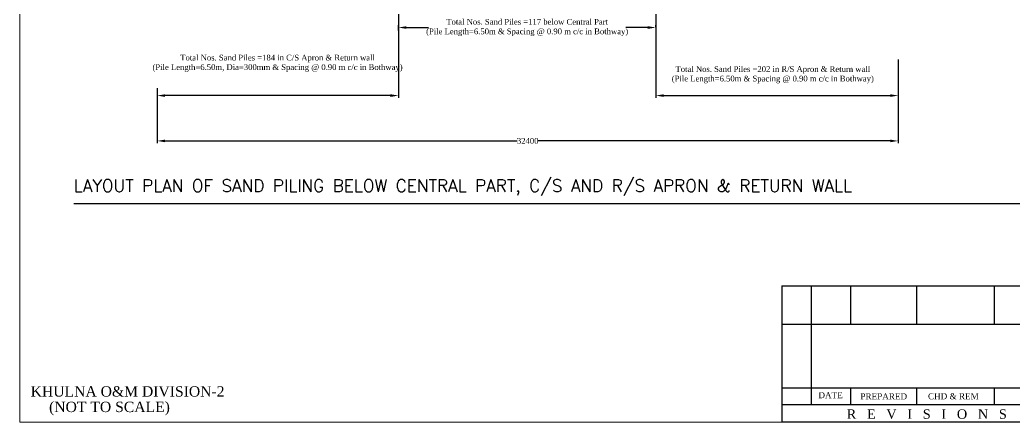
# Model space of a CAD drawing. Extents: x -545075 to 1728153, y -708141 to -305611.
# Drawn here: x 1278848 to 1322314, y -495553 to -477980 of the extents above; entities that cross this region are included whole.
import ezdxf

# ---------------------------------------------------------------- set-up
doc = ezdxf.new("R2010")
doc.units = 0
doc.header["$MEASUREMENT"] = 0
doc.layers.get('0').update_dxf_attribs({"linetype": 'CONTINUOUS'})
doc.layers.get('DEFPOINTS').update_dxf_attribs({"linetype": 'CONTINUOUS'})
doc.layers.add('LINE', color=7, linetype='CONTINUOUS')
doc.styles.add('BIG', font='ROMANT.SHX')
doc.styles.get("Standard").update_dxf_attribs({"font": 'times.ttf', "height": 250})
doc.dimstyles.new('3', dxfattribs={"dimtxt": 225, "dimasz": 350, "dimexe": 100, "dimexo": 25, "dimgap": 9, "dimtad": 0, "dimdec": 0, "dimzin": 0, "dimdsep": 46, "dimtxsty": 'Standard', "dimcen": 0, "dimclrt": 256, "dimadec": 0, "dimazin": 0, "dimtfac": 1, "dimtdec": 0, "dimtofl": 0, "dimtmove": 2, "dimatfit": 3, "dimfxl": 1, "dimtolj": 1, "dimtzin": 0, "dimarcsym": 0})

# ---------------------------------------------------------------- blocks, each defined once
blk = doc.blocks.new('*D817')
at = {"layer": 'DEFPOINTS', "color": 0, "lineweight": -2}
for p in [(1295400, -477193), (1284849, -480942), (1284849, -481287)]:
    blk.add_point(p, dxfattribs=at)
at = {"layer": 'LINE', "color": 0, "lineweight": -2}
for p, q in [((1295400, -477218), (1295400, -481387)), ((1284849, -480967), (1284849, -481387)), ((1295050, -481287), (1285199, -481287))]:
    blk.add_line(p, q, dxfattribs=at)
for points in [[(1285199, -481228), (1285199, -481345), (1284849, -481287)], [(1295050, -481228), (1295050, -481345), (1295400, -481287)]]:
    blk.add_solid(points, dxfattribs=at)
at = {"layer": 'LINE', "insert": (1290114, -479669), "char_height": 250, "attachment_point": 5}
blk.add_mtext('\\A1;\\PTotal Nos. Sand Piles =184 in C/S Apron & Return wall\\P(Pile Length=6.50m, Dia=300mm & Spacing @ 0.90 m c/c in Bothway)', dxfattribs=at)
blk = doc.blocks.new('*D818')
at = {"layer": 'DEFPOINTS', "color": 0, "lineweight": -2}
for p in [(1306650, -477127), (1317249, -479682), (1317249, -481287)]:
    blk.add_point(p, dxfattribs=at)
at = {"layer": 'LINE', "color": 0, "lineweight": -2}
for p, q in [((1306650, -477152), (1306650, -481387)), ((1317249, -479707), (1317249, -481387)), ((1307000, -481287), (1316899, -481287))]:
    blk.add_line(p, q, dxfattribs=at)
for points in [[(1307000, -481228), (1307000, -481345), (1306650, -481287)], [(1316899, -481228), (1316899, -481345), (1317249, -481287)]]:
    blk.add_solid(points, dxfattribs=at)
at = {"layer": 'LINE', "insert": (1311765, -480168), "char_height": 250, "attachment_point": 5}
blk.add_mtext('\\A1;\\PTotal Nos. Sand Piles =202 in R/S Apron & Return wall\\P(Pile Length=6.50m & Spacing @ 0.90 m c/c in Bothway)', dxfattribs=at)
blk = doc.blocks.new('*D819')
at = {"layer": 'DEFPOINTS', "color": 0, "lineweight": -2}
for p in [(1295400, -478473), (1306650, -478313), (1306650, -478313)]:
    blk.add_point(p, dxfattribs=at)
at = {"layer": 'LINE', "color": 0, "lineweight": -2}
for p, q in [((1295400, -478448), (1295400, -478213)), ((1295750, -478313), (1296712, -478313)), ((1306300, -478313), (1305337, -478313)), ((1306650, -478288), (1306650, -478213))]:
    blk.add_line(p, q, dxfattribs=at)
for points in [[(1295750, -478254), (1295750, -478371), (1295400, -478313)], [(1306300, -478254), (1306300, -478371), (1306650, -478313)]]:
    blk.add_solid(points, dxfattribs=at)
at = {"layer": 'LINE', "insert": (1301025, -478313), "char_height": 250, "attachment_point": 5}
blk.add_mtext('\\A1;Total Nos. Sand Piles =117 below Central Part\\P(Pile Length=6.50m & Spacing @ 0.90 m c/c in Bothway)', dxfattribs=at)
blk = doc.blocks.new('*D820')
at = {"layer": 'DEFPOINTS', "color": 0, "linetype": 'ByBlock', "lineweight": -2}
for p in [(1317249, -479682), (1284849, -480942), (1317249, -483267)]:
    blk.add_point(p, dxfattribs=at)
at = {"layer": 'LINE', "color": 0, "linetype": 'ByBlock', "lineweight": -2}
for p, q in [((1317249, -479707), (1317249, -483367)), ((1284849, -480967), (1284849, -483367)), ((1285199, -483267), (1300593, -483267)), ((1316899, -483267), (1301505, -483267))]:
    blk.add_line(p, q, dxfattribs=at)
for points in [[(1285199, -483209), (1285199, -483325), (1284849, -483267)], [(1316899, -483209), (1316899, -483325), (1317249, -483267)]]:
    blk.add_solid(points, dxfattribs=at)
at = {"layer": 'LINE', "linetype": 'ByBlock', "lineweight": -2, "insert": (1301049, -483267), "char_height": 250, "attachment_point": 5}
blk.add_mtext('\\A1;32400', dxfattribs=at)

msp = doc.modelspace()

# ---------------------------------------------------------------- linework, layer by layer
at = {"color": 7, "linetype": 'ByBlock', "lineweight": 20}
msp.add_lwpolyline([(1278848.194, -495552.664), (1278848.194, -449648.642), (1343762.973, -449648.642), (1343762.973, -495552.664), (1278848.194, -495552.664)], close=True, dxfattribs=at)
at = {"layer": 'LINE'}
msp.add_line((1281205.754, -485997.77), (1323175.707, -485997.77), dxfattribs=at)
at = {"layer": 'LINE', "color": 7}
for p, q in [((1312164.454, -489605.933), (1324808.775, -489605.933)), ((1312164.454, -489605.933), (1312164.454, -495552.664)), ((1313064.442, -489605.933), (1325179, -489605.933)), ((1313441.511, -489605.933), (1313441.511, -494784.497)), ((1313441.511, -489605.933), (1313441.511, -494784.497)), ((1313441.511, -489605.933), (1313441.511, -494784.497)), ((1313441.511, -489605.933), (1313441.511, -494784.497)), ((1315162.897, -489605.933), (1315162.897, -491266.765)), ((1318063.017, -491266.765), (1318063.017, -489605.784)), ((1321454.5, -491266.765), (1321454.5, -489605.933)), ((1312164.454, -491266.765), (1324808.775, -491266.765)), ((1313064.442, -491266.765), (1325179, -491266.765)), ((1312164.454, -494062.396), (1324808.775, -494062.396)), ((1313064.442, -494062.396), (1325179, -494062.396)), ((1313064.442, -494062.396), (1324808.775, -494062.396)), ((1313064.442, -494062.396), (1324808.775, -494062.396)), ((1315162.897, -494062.396), (1315162.897, -494784.497)), ((1318063.017, -494784.497), (1318063.017, -494062.396)), ((1321454.5, -494784.497), (1321454.5, -494062.396)), ((1312164.454, -494784.497), (1324808.775, -494784.497)), ((1313064.442, -494784.497), (1325179, -494784.497)), ((1313064.442, -494784.497), (1324808.775, -494784.497)), ((1313064.442, -494784.497), (1324808.775, -494784.497)), ((1325755.003, -495552.664), (1312164.454, -495552.664))]:
    msp.add_line(p, q, dxfattribs=at)

# ---------------------------------------------------------------- texts
at = {"color": 0, "linetype": 'Continuous', "lineweight": -2}
for s, p in [('KHULNA O&M DIVISION-2', (1279318.749, -494437.994)), ('(NOT TO SCALE)', (1280123.408, -495113.883))]:
    msp.add_text(s, height=452.97344, dxfattribs=at).set_placement(p)
at = {"layer": 'LINE', "style": 'BIG'}
msp.add_text('LAYOUT PLAN OF SAND PILING BELOW CENTRAL PART, C/S AND R/S APRON & RETURN WALL', height=540, dxfattribs=at).set_placement((1281206.527, -485492.025))
at = {"layer": 'LINE', "color": 7, "attachment_point": 1}
for s, insert, char_height in [('{\\fTimes New Roman|b0|i0|c0|p18;DATE }', (1313757.077, -494244.798), 264.22886), ('{\\fTimes New Roman|b0|i0|c0|p18;PREPARED\\fTimes New Roman|b1|i0|c0|p18; }', (1315594.431, -494296.72), 264.22886), ('{\\fTimes New Roman|b0|i0|c0|p18;CHD & REM }', (1318549, -494291.164), 264.22886), ('{\\fTimes New Roman|b0|i0|c0|p18;R   E   V   I   S   I   O   N   S}', (1314996.204, -494995.425), 412.8576)]:
    msp.add_mtext(s, dxfattribs=dict(at, insert=insert, char_height=char_height))

# ---------------------------------------------------------------- dimensions: what is measured, and where the dimension line sits
at = {"layer": 'LINE'}
dim = msp.add_linear_dim(base=(1306649.887, -478312.782), p1=(1295399.887, -478473.122), p2=(1306649.887, -478312.782), text='Total Nos. Sand Piles =117 below Central Part\\P(Pile Length=6.50m & Spacing @ 0.90 m c/c in Bothway)', dimstyle='3', override={"dimtxt": 600, "dimclrd": 0, "dimclre": 0}, dxfattribs=at)
dim.commit()
dim.dimension.update_dxf_attribs({"geometry": '*D819', "text_midpoint": (1301024.887, -478312.782)})
dim = msp.add_linear_dim(base=(1284848.887, -481286.589), p1=(1295399.887, -477193.002), p2=(1284848.887, -480942.002), angle=180, text='\\PTotal Nos. Sand Piles =184 in C/S Apron & Return wall\\P(Pile Length=6.50m, Dia=300mm & Spacing @ 0.90 m c/c in Bothway)', dimstyle='3', override={"dimtxt": 350, "dimclrd": 0, "dimclre": 0}, dxfattribs=at)
dim.commit()
dim.dimension.update_dxf_attribs({"geometry": '*D817', "text_midpoint": (1290113.887, -479669.065), "dimtype": 160})
dim = msp.add_linear_dim(base=(1317248.887, -481286.589), p1=(1306649.887, -477127.002), p2=(1317248.887, -479682.002), text='\\PTotal Nos. Sand Piles =202 in R/S Apron & Return wall\\P(Pile Length=6.50m & Spacing @ 0.90 m c/c in Bothway)', dimstyle='3', override={"dimtxt": 350, "dimclrd": 0, "dimclre": 0}, dxfattribs=at)
dim.commit()
dim.dimension.update_dxf_attribs({"geometry": '*D818', "text_midpoint": (1311764.887, -480167.783), "dimtype": 160})
at = {"layer": 'LINE', "color": 0, "linetype": 'ByBlock', "lineweight": -2}
dim = msp.add_linear_dim(base=(1317248.887, -483267.002), p1=(1284848.887, -480942.002), p2=(1317248.887, -479682.002), dimstyle='3', dxfattribs=at)
dim.commit()
dim.dimension.update_dxf_attribs({"geometry": '*D820', "text_midpoint": (1301048.887, -483267.002)})

doc.saveas('drawing.dxf')
